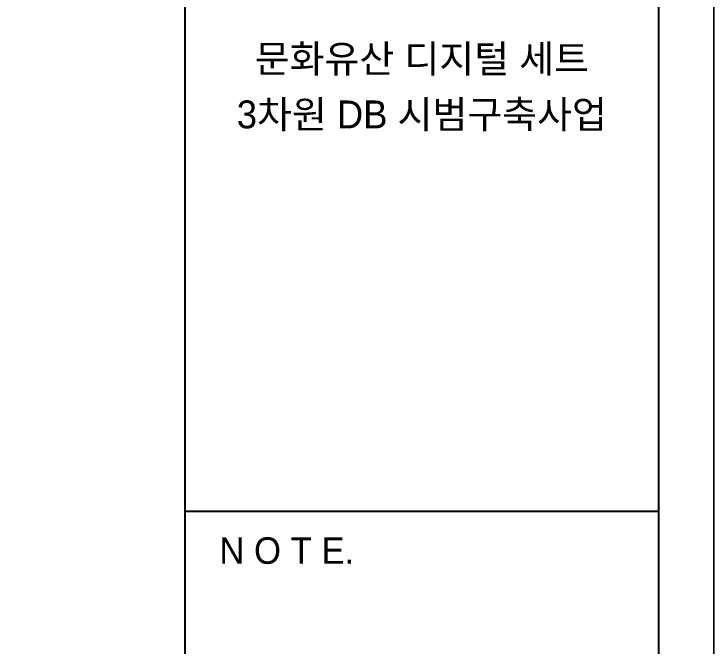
# Model space of a CAD drawing. Header units: millimetres. Extents: x -396231 to 224016, y 0 to 56679.
# Drawn here: x 126464 to 134016, y 42509 to 49337 of the extents above; entities that cross this region are included whole.
import ezdxf
from ezdxf.enums import TextEntityAlignment as Align

# ---------------------------------------------------------------- set-up
doc = ezdxf.new("R2010")
doc.units = ezdxf.units.MM
doc.layers.add('Plot 설정선', color=251, linetype='Continuous', lineweight=9, plot=False)
doc.layers.add('text', color=7, linetype='Continuous')
doc.layers.add('WIPCO', color=3, linetype='Continuous', lineweight=9)
doc.styles.add('WIPCO', font='')
doc.styles.get('WIPCO').set_extended_font_data('Dotum')

msp = doc.modelspace()

# ---------------------------------------------------------------- linework, layer by layer
at = {"layer": 'Plot 설정선'}
msp.add_lwpolyline([(53769.3, 56678.6), (53769.3, 0), (53769.3, 56678.6), (134016.3, 56678.6), (53769.3, 56678.6), (53769.3, 0), (53769.3, 56678.6), (134016.3, 56678.6), (134016.3, 0), (53769.3, 0), (134016.3, 0), (134016.3, 56678.6), (134016.3, 0), (53769.3, 0)], dxfattribs=at)
at = {"layer": 'WIPCO', "color": 3, "lineweight": -3}
msp.add_lwpolyline([(133416.3, 600), (54369.3, 600), (54369.3, 56078.6), (133416.3, 56078.6)], close=True, dxfattribs=at)
for points in [[(128311.7, 600), (128311.7, 56078.6)], [(128311.7, 43975.9), (133416.3, 43975.9)]]:
    msp.add_lwpolyline(points, dxfattribs=at)

# ---------------------------------------------------------------- texts
at = {"layer": 'text', "style": 'WIPCO'}
for s, p in [('문화유산 디지털 세트', (130864, 48858.1)), ('3차원 DB 시범구축사업', (130864, 48258.1))]:
    msp.add_text(s, height=300, dxfattribs=at).set_placement(p, align=Align.MIDDLE)
at = {"layer": 'WIPCO', "color": 3, "lineweight": -3, "style": 'WIPCO'}
msp.add_text('N O T E.', height=286.25, dxfattribs=at).set_placement((128678.9, 43406.2))

doc.saveas('drawing.dxf')
